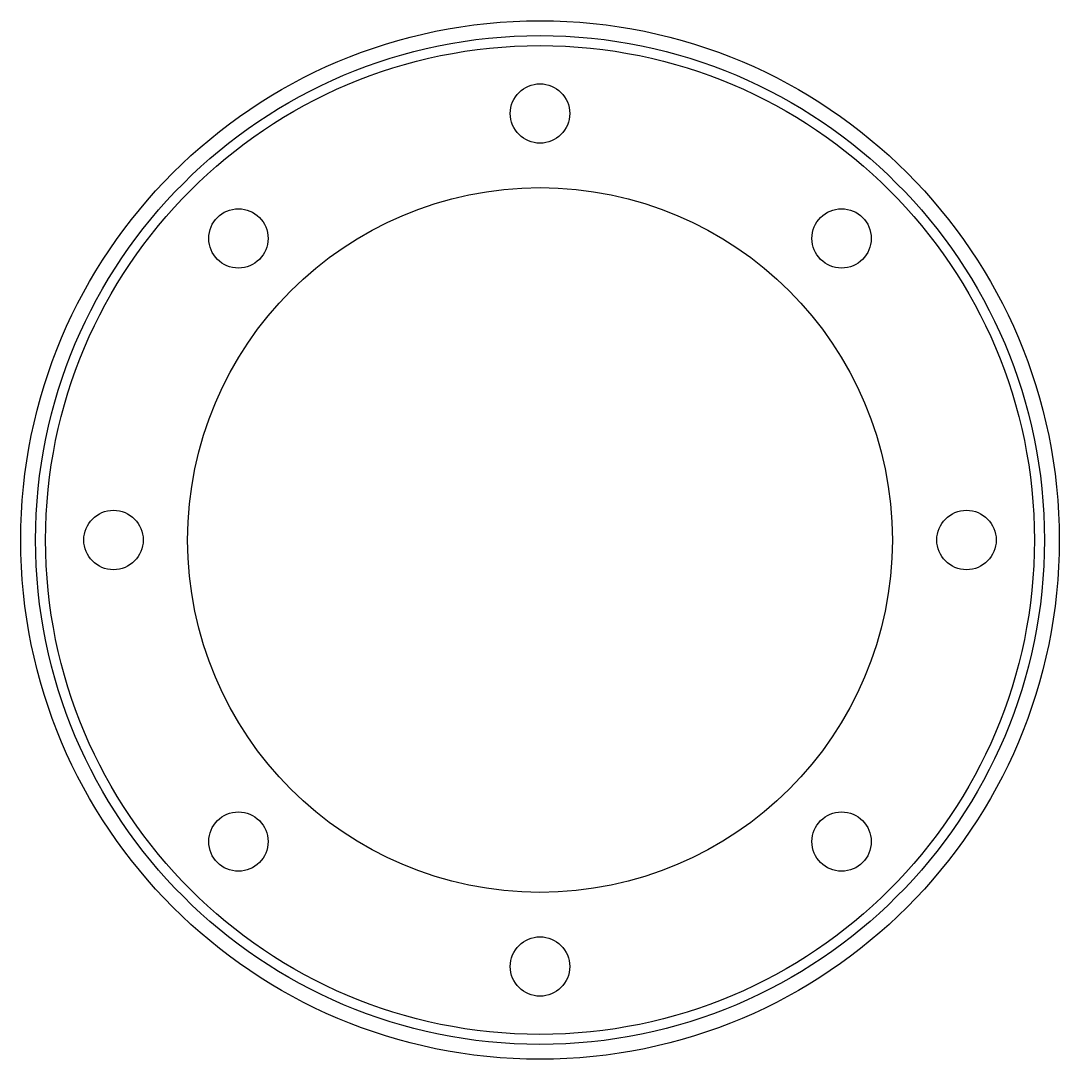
# Paper-space layout '_Bottom' of a CAD drawing. Header units: millimetres. Extents: x -70 to 70, y -70 to 70.
import ezdxf

# ---------------------------------------------------------------- set-up
doc = ezdxf.new("R2010")
doc.units = ezdxf.units.MM

psp = doc.layouts.new('_Bottom')

# ---------------------------------------------------------------- linework, layer by layer
at = {"color": 7, "linetype": 'Continuous', "lineweight": 25}
for centre, radius in [((0, 0), 70), ((0, 0), 68), ((0, 0), 66.65), ((0, 57.5), 4), ((0, 0), 47.5), ((-40.66, 40.66), 4), ((40.66, 40.66), 4), ((-57.5, 0), 4), ((57.5, 0), 4), ((-40.66, -40.66), 4), ((40.66, -40.66), 4), ((0, -57.5), 4)]:
    psp.add_circle(centre, radius, dxfattribs=at)

doc.saveas('drawing.dxf')
